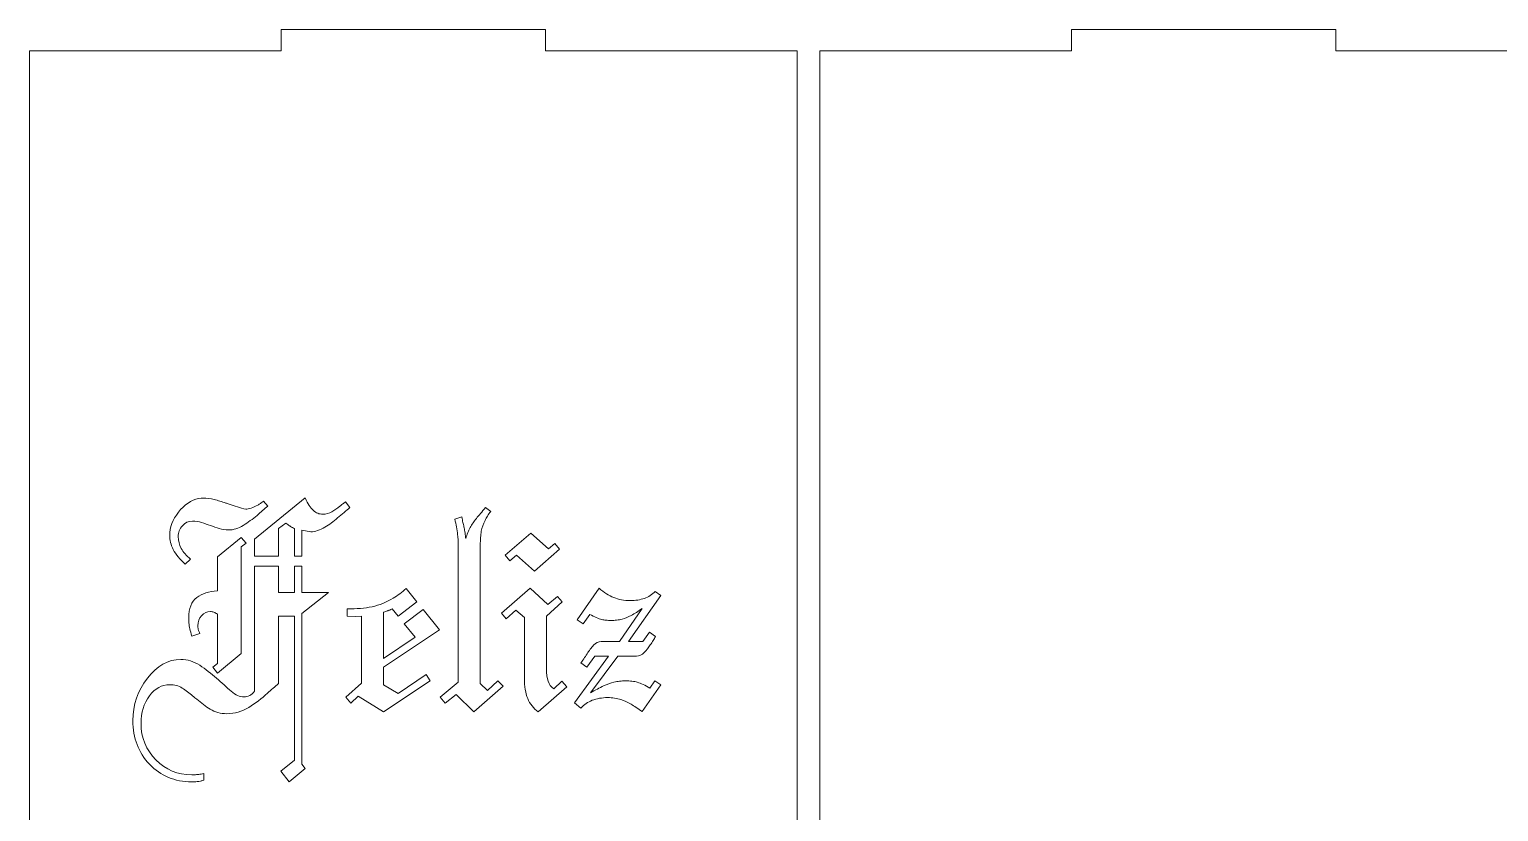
# Model space of a CAD drawing. Header units: centimetres. Extents: x -198 to 198, y -41 to 41.
# Drawn here: x 131.31 to 151.96, y 9.36 to 20.36 of the extents above; entities that cross this region are included whole.
import ezdxf

# ---------------------------------------------------------------- set-up
doc = ezdxf.new("R2010")
doc.units = ezdxf.units.CM
doc.header["$MEASUREMENT"] = 0
doc.layers.add('Camada 1', color=7, linetype='Continuous')

msp = doc.modelspace()

# ---------------------------------------------------------------- linework, layer by layer
at = {"layer": 'Camada 1', "color": 250, "lineweight": 9}
for points, knots in [([(131.30602, 20.0589), (131.30602, 20.0589), (131.30602, -1.34106), (131.30602, -1.34106), (131.30602, -1.34106), (131.30602, -1.34106), (134.8453, -1.34106), (134.8453, -1.34106), (134.8453, -1.34106), (134.8453, -1.34106), (134.8453, -1.64106), (134.8453, -1.64106), (134.8453, -1.64106), (134.8453, -1.64106), (138.55958, -1.64106), (138.55958, -1.64106), (138.55958, -1.64106), (138.55958, -1.64106), (138.55958, -1.34106), (138.55958, -1.34106), (138.55958, -1.34106), (138.55958, -1.34106), (142.09886, -1.34106), (142.09886, -1.34106), (142.09886, -1.34106), (142.09886, -1.34106), (142.09886, 20.0589), (142.09886, 20.0589), (142.09886, 20.0589), (142.09886, 20.0589), (138.55958, 20.0589), (138.55958, 20.0589), (138.55958, 20.0589), (138.55958, 20.0589), (138.55958, 20.3589), (138.55958, 20.3589), (138.55958, 20.3589), (138.55958, 20.3589), (134.8453, 20.3589), (134.8453, 20.3589), (134.8453, 20.3589), (134.8453, 20.3589), (134.8453, 20.0589), (134.8453, 20.0589), (134.8453, 20.0589), (134.8453, 20.0589), (131.30602, 20.0589), (131.30602, 20.0589)], [0, 0, 0, 0, 0.07692308, 0.07692308, 0.07692308, 0.07692308, 0.15384615, 0.15384615, 0.15384615, 0.15384615, 0.23076923, 0.23076923, 0.23076923, 0.23076923, 0.30769231, 0.30769231, 0.30769231, 0.30769231, 0.38461538, 0.38461538, 0.38461538, 0.38461538, 0.46153846, 0.46153846, 0.46153846, 0.46153846, 0.53846154, 0.53846154, 0.53846154, 0.53846154, 0.61538462, 0.61538462, 0.61538462, 0.61538462, 0.69230769, 0.69230769, 0.69230769, 0.69230769, 0.76923077, 0.76923077, 0.76923077, 0.76923077, 0.84615385, 0.84615385, 0.84615385, 0.84615385, 1, 1, 1, 1]), ([(142.41636, 20.0589), (142.41636, 20.0589), (142.41636, -1.34106), (142.41636, -1.34106), (142.41636, -1.34106), (142.41636, -1.34106), (145.95564, -1.34106), (145.95564, -1.34106), (145.95564, -1.34106), (145.95564, -1.34106), (145.95564, -1.64106), (145.95564, -1.64106), (145.95564, -1.64106), (145.95564, -1.64106), (149.66992, -1.64106), (149.66992, -1.64106), (149.66992, -1.64106), (149.66992, -1.64106), (149.66992, -1.34106), (149.66992, -1.34106), (149.66992, -1.34106), (149.66992, -1.34106), (153.2092, -1.34106), (153.2092, -1.34106), (153.2092, -1.34106), (153.2092, -1.34106), (153.2092, 20.0589), (153.2092, 20.0589), (153.2092, 20.0589), (153.2092, 20.0589), (149.66992, 20.0589), (149.66992, 20.0589), (149.66992, 20.0589), (149.66992, 20.0589), (149.66992, 20.3589), (149.66992, 20.3589), (149.66992, 20.3589), (149.66992, 20.3589), (145.95564, 20.3589), (145.95564, 20.3589), (145.95564, 20.3589), (145.95564, 20.3589), (145.95564, 20.0589), (145.95564, 20.0589), (145.95564, 20.0589), (145.95564, 20.0589), (142.41636, 20.0589), (142.41636, 20.0589)], [0, 0, 0, 0, 0.07692308, 0.07692308, 0.07692308, 0.07692308, 0.15384615, 0.15384615, 0.15384615, 0.15384615, 0.23076923, 0.23076923, 0.23076923, 0.23076923, 0.30769231, 0.30769231, 0.30769231, 0.30769231, 0.38461538, 0.38461538, 0.38461538, 0.38461538, 0.46153846, 0.46153846, 0.46153846, 0.46153846, 0.53846154, 0.53846154, 0.53846154, 0.53846154, 0.61538462, 0.61538462, 0.61538462, 0.61538462, 0.69230769, 0.69230769, 0.69230769, 0.69230769, 0.76923077, 0.76923077, 0.76923077, 0.76923077, 0.84615385, 0.84615385, 0.84615385, 0.84615385, 1, 1, 1, 1]), ([(133.4962, 12.841), (133.45779, 12.87349), (133.42456, 12.90674), (133.39648, 12.94072), (133.39648, 12.94072), (133.36842, 12.97467), (133.34552, 13.0094), (133.3278, 13.04485), (133.3278, 13.04485), (133.31007, 13.07736), (133.29752, 13.1106), (133.29014, 13.14458), (133.29014, 13.14458), (133.28275, 13.17853), (133.27905, 13.21324), (133.27905, 13.2487), (133.27905, 13.2487), (133.27905, 13.25462), (133.27905, 13.26052), (133.27905, 13.26642), (133.27905, 13.26642), (133.27905, 13.27234), (133.27905, 13.27824), (133.27905, 13.28415), (133.27905, 13.28415), (133.29088, 13.39938), (133.34183, 13.50647), (133.43195, 13.60544), (133.43195, 13.60544), (133.52206, 13.70441), (133.6188, 13.75833), (133.7222, 13.7672), (133.7222, 13.7672), (133.72812, 13.7672), (133.73328, 13.7672), (133.73772, 13.7672), (133.73772, 13.7672), (133.74214, 13.7672), (133.74584, 13.7672), (133.74879, 13.7672), (133.74879, 13.7672), (133.79902, 13.7672), (133.85072, 13.76055), (133.90389, 13.74726), (133.90389, 13.74726), (133.95708, 13.73397), (134.01173, 13.71696), (134.06787, 13.69629), (134.06787, 13.69629), (134.07377, 13.69629), (134.08043, 13.69481), (134.0878, 13.69187), (134.0878, 13.69187), (134.0952, 13.68891), (134.10332, 13.68594), (134.11217, 13.68301), (134.11217, 13.68301), (134.15059, 13.66822), (134.18974, 13.65493), (134.22962, 13.6431), (134.22962, 13.6431), (134.2695, 13.6313), (134.30865, 13.62095), (134.34707, 13.61209), (134.34707, 13.61209), (134.36773, 13.61209), (134.39284, 13.61726), (134.42239, 13.6276), (134.42239, 13.6276), (134.45194, 13.63795), (134.48295, 13.65196), (134.51546, 13.66969), (134.51546, 13.66969), (134.52727, 13.67561), (134.54056, 13.68373), (134.55535, 13.69409), (134.55535, 13.69409), (134.5701, 13.70441), (134.5834, 13.71402), (134.59522, 13.72288), (134.59522, 13.72288), (134.59522, 13.72288), (134.65726, 13.6564), (134.65726, 13.6564), (134.65726, 13.6564), (134.63363, 13.63573), (134.60927, 13.6143), (134.58415, 13.59215), (134.58415, 13.59215), (134.55903, 13.56999), (134.53319, 13.54709), (134.50661, 13.52347), (134.50661, 13.52347), (134.44455, 13.47323), (134.37956, 13.42671), (134.31159, 13.38386), (134.31159, 13.38386), (134.24366, 13.34103), (134.17423, 13.31962), (134.10332, 13.31962), (134.10332, 13.31962), (134.059, 13.31962), (134.01616, 13.32626), (133.97481, 13.33956), (133.97481, 13.33956), (133.93344, 13.35285), (133.89209, 13.36686), (133.85072, 13.38166), (133.85072, 13.38166), (133.80936, 13.39641), (133.768, 13.41046), (133.72664, 13.42375), (133.72664, 13.42375), (133.68528, 13.43704), (133.64245, 13.44369), (133.59814, 13.44369), (133.59814, 13.44369), (133.542, 13.44369), (133.49473, 13.42228), (133.45631, 13.37943), (133.45631, 13.37943), (133.41791, 13.3366), (133.39872, 13.28564), (133.39872, 13.22654), (133.39872, 13.22654), (133.39872, 13.16744), (133.41274, 13.11207), (133.44082, 13.06035), (133.44082, 13.06035), (133.46886, 13.00865), (133.51246, 12.9577), (133.57153, 12.90747), (133.57153, 12.90747), (133.57153, 12.90747), (133.4962, 12.841), (133.4962, 12.841)], [0, 0, 0, 0, 0.02857143, 0.02857143, 0.02857143, 0.02857143, 0.05714286, 0.05714286, 0.05714286, 0.05714286, 0.08571429, 0.08571429, 0.08571429, 0.08571429, 0.11428571, 0.11428571, 0.11428571, 0.11428571, 0.14285714, 0.14285714, 0.14285714, 0.14285714, 0.17142857, 0.17142857, 0.17142857, 0.17142857, 0.2, 0.2, 0.2, 0.2, 0.22857143, 0.22857143, 0.22857143, 0.22857143, 0.25714286, 0.25714286, 0.25714286, 0.25714286, 0.28571429, 0.28571429, 0.28571429, 0.28571429, 0.31428571, 0.31428571, 0.31428571, 0.31428571, 0.34285714, 0.34285714, 0.34285714, 0.34285714, 0.37142857, 0.37142857, 0.37142857, 0.37142857, 0.4, 0.4, 0.4, 0.4, 0.42857143, 0.42857143, 0.42857143, 0.42857143, 0.45714286, 0.45714286, 0.45714286, 0.45714286, 0.48571429, 0.48571429, 0.48571429, 0.48571429, 0.51428571, 0.51428571, 0.51428571, 0.51428571, 0.54285714, 0.54285714, 0.54285714, 0.54285714, 0.57142857, 0.57142857, 0.57142857, 0.57142857, 0.6, 0.6, 0.6, 0.6, 0.62857143, 0.62857143, 0.62857143, 0.62857143, 0.65714286, 0.65714286, 0.65714286, 0.65714286, 0.68571429, 0.68571429, 0.68571429, 0.68571429, 0.71428571, 0.71428571, 0.71428571, 0.71428571, 0.74285714, 0.74285714, 0.74285714, 0.74285714, 0.77142857, 0.77142857, 0.77142857, 0.77142857, 0.8, 0.8, 0.8, 0.8, 0.82857143, 0.82857143, 0.82857143, 0.82857143, 0.85714286, 0.85714286, 0.85714286, 0.85714286, 0.88571429, 0.88571429, 0.88571429, 0.88571429, 0.91428571, 0.91428571, 0.91428571, 0.91428571, 0.94285714, 0.94285714, 0.94285714, 0.94285714, 1, 1, 1, 1]), ([(134.47113, 12.95092), (134.47113, 12.95092), (134.47113, 13.1911), (134.47113, 13.1911), (134.47113, 13.1911), (134.47113, 13.1911), (135.18019, 13.77163), (135.18019, 13.77163), (135.18019, 13.77163), (135.20087, 13.72732), (135.22081, 13.69112), (135.24001, 13.66305), (135.24001, 13.66305), (135.25922, 13.63499), (135.27769, 13.61355), (135.29542, 13.59879), (135.29542, 13.59879), (135.3161, 13.5781), (135.33751, 13.56334), (135.35966, 13.55448), (135.35966, 13.55448), (135.38182, 13.54562), (135.40619, 13.5412), (135.4328, 13.5412), (135.4328, 13.5412), (135.47711, 13.5412), (135.51845, 13.55299), (135.55687, 13.57664), (135.55687, 13.57664), (135.59527, 13.60027), (135.63222, 13.62537), (135.66766, 13.65196), (135.66766, 13.65196), (135.68242, 13.66379), (135.69647, 13.67487), (135.70976, 13.68522), (135.70976, 13.68522), (135.72306, 13.69554), (135.73559, 13.70516), (135.74741, 13.71402), (135.74741, 13.71402), (135.74741, 13.71402), (135.80948, 13.63424), (135.80948, 13.63424), (135.80948, 13.63424), (135.78584, 13.61355), (135.75925, 13.59067), (135.72969, 13.56557), (135.72969, 13.56557), (135.70015, 13.54045), (135.66913, 13.51461), (135.63665, 13.488), (135.63665, 13.488), (135.61004, 13.46437), (135.58124, 13.44147), (135.55022, 13.41931), (135.55022, 13.41931), (135.5192, 13.39716), (135.48891, 13.37722), (135.45938, 13.35949), (135.45938, 13.35949), (135.42391, 13.33881), (135.38996, 13.32256), (135.35745, 13.31075), (135.35745, 13.31075), (135.32496, 13.29893), (135.29246, 13.29301), (135.25997, 13.29301), (135.25997, 13.29301), (135.25997, 13.29301), (135.13588, 13.31519), (135.13588, 13.31519), (135.13588, 13.31519), (135.13588, 13.31519), (135.13588, 12.95092), (135.13588, 12.95092), (135.13588, 12.95092), (135.13588, 12.95092), (135.03394, 12.95092), (135.03394, 12.95092), (135.03394, 12.95092), (135.03394, 12.95092), (135.03394, 13.34177), (135.03394, 13.34177), (135.03394, 13.34177), (135.02214, 13.34471), (135.01178, 13.34842), (135.00293, 13.35285), (135.00293, 13.35285), (134.99406, 13.35728), (134.9852, 13.36244), (134.97634, 13.36836), (134.97634, 13.36836), (134.97337, 13.37131), (134.97116, 13.37354), (134.96969, 13.37501), (134.96969, 13.37501), (134.96823, 13.37648), (134.966, 13.37722), (134.96305, 13.37722), (134.96305, 13.37722), (134.95418, 13.38313), (134.94606, 13.38904), (134.93867, 13.39494), (134.93867, 13.39494), (134.93128, 13.40085), (134.92167, 13.40824), (134.90987, 13.41711), (134.90987, 13.41711), (134.90987, 13.41711), (134.80793, 13.34177), (134.80793, 13.34177), (134.80793, 13.34177), (134.80793, 13.34177), (134.80793, 12.95092), (134.80793, 12.95092), (134.80793, 12.95092), (134.80793, 12.95092), (134.47113, 12.95092), (134.47113, 12.95092)], [0, 0, 0, 0, 0.03225806, 0.03225806, 0.03225806, 0.03225806, 0.06451613, 0.06451613, 0.06451613, 0.06451613, 0.09677419, 0.09677419, 0.09677419, 0.09677419, 0.12903226, 0.12903226, 0.12903226, 0.12903226, 0.16129032, 0.16129032, 0.16129032, 0.16129032, 0.19354839, 0.19354839, 0.19354839, 0.19354839, 0.22580645, 0.22580645, 0.22580645, 0.22580645, 0.25806452, 0.25806452, 0.25806452, 0.25806452, 0.29032258, 0.29032258, 0.29032258, 0.29032258, 0.32258065, 0.32258065, 0.32258065, 0.32258065, 0.35483871, 0.35483871, 0.35483871, 0.35483871, 0.38709677, 0.38709677, 0.38709677, 0.38709677, 0.41935484, 0.41935484, 0.41935484, 0.41935484, 0.4516129, 0.4516129, 0.4516129, 0.4516129, 0.48387097, 0.48387097, 0.48387097, 0.48387097, 0.51612903, 0.51612903, 0.51612903, 0.51612903, 0.5483871, 0.5483871, 0.5483871, 0.5483871, 0.58064516, 0.58064516, 0.58064516, 0.58064516, 0.61290323, 0.61290323, 0.61290323, 0.61290323, 0.64516129, 0.64516129, 0.64516129, 0.64516129, 0.67741935, 0.67741935, 0.67741935, 0.67741935, 0.70967742, 0.70967742, 0.70967742, 0.70967742, 0.74193548, 0.74193548, 0.74193548, 0.74193548, 0.77419355, 0.77419355, 0.77419355, 0.77419355, 0.80645161, 0.80645161, 0.80645161, 0.80645161, 0.83870968, 0.83870968, 0.83870968, 0.83870968, 0.87096774, 0.87096774, 0.87096774, 0.87096774, 0.90322581, 0.90322581, 0.90322581, 0.90322581, 0.93548387, 0.93548387, 0.93548387, 0.93548387, 1, 1, 1, 1]), ([(137.15223, 10.88225), (137.15223, 10.88225), (137.08131, 10.96647), (137.08131, 10.96647), (137.08131, 10.96647), (137.08131, 10.96647), (137.33393, 11.17918), (137.33393, 11.17918), (137.33393, 11.17918), (137.33393, 11.17918), (137.33393, 13.14235), (137.33393, 13.14235), (137.33393, 13.14235), (137.33393, 13.15712), (137.33318, 13.17409), (137.33171, 13.19331), (137.33171, 13.19331), (137.33023, 13.2125), (137.328, 13.23097), (137.32506, 13.2487), (137.32506, 13.2487), (137.32211, 13.28711), (137.31692, 13.32477), (137.30955, 13.36171), (137.30955, 13.36171), (137.30216, 13.39863), (137.29402, 13.43483), (137.28516, 13.47028), (137.28516, 13.47028), (137.28516, 13.47028), (137.38267, 13.50575), (137.38267, 13.50575), (137.38267, 13.50575), (137.38857, 13.47323), (137.3945, 13.44665), (137.4004, 13.42596), (137.4004, 13.42596), (137.40629, 13.40527), (137.41072, 13.38461), (137.41368, 13.36393), (137.41368, 13.36393), (137.41664, 13.35507), (137.41887, 13.34471), (137.42033, 13.33291), (137.42033, 13.33291), (137.4218, 13.32109), (137.42401, 13.30926), (137.42698, 13.29744), (137.42698, 13.29744), (137.42994, 13.28268), (137.43215, 13.26792), (137.43362, 13.25313), (137.43362, 13.25313), (137.43511, 13.23836), (137.43733, 13.22064), (137.44027, 13.19996), (137.44027, 13.19996), (137.44913, 13.22951), (137.45874, 13.25684), (137.46907, 13.28193), (137.46907, 13.28193), (137.47943, 13.30704), (137.4905, 13.33142), (137.50232, 13.35507), (137.50232, 13.35507), (137.52595, 13.39641), (137.55476, 13.43853), (137.58873, 13.48135), (137.58873, 13.48135), (137.62271, 13.52419), (137.66628, 13.57518), (137.71947, 13.63424), (137.71947, 13.63424), (137.71947, 13.63424), (137.79037, 13.58107), (137.79037, 13.58107), (137.79037, 13.58107), (137.77265, 13.55745), (137.75713, 13.53527), (137.74384, 13.51461), (137.74384, 13.51461), (137.73055, 13.49392), (137.71947, 13.47323), (137.71061, 13.45255), (137.71061, 13.45255), (137.68402, 13.40527), (137.66628, 13.35507), (137.65741, 13.30187), (137.65741, 13.30187), (137.64855, 13.2487), (137.64411, 13.18224), (137.64411, 13.10245), (137.64411, 13.10245), (137.64411, 13.10245), (137.64411, 11.16146), (137.64411, 11.16146), (137.64411, 11.16146), (137.64411, 11.16146), (137.74606, 11.06395), (137.74606, 11.06395), (137.74606, 11.06395), (137.74606, 11.06395), (137.8923, 11.1969), (137.8923, 11.1969), (137.8923, 11.1969), (137.8923, 11.1969), (137.9632, 11.12157), (137.9632, 11.12157), (137.9632, 11.12157), (137.9632, 11.12157), (137.55549, 10.76261), (137.55549, 10.76261), (137.55549, 10.76261), (137.55549, 10.76261), (137.30289, 11.00634), (137.30289, 11.00634), (137.30289, 11.00634), (137.30289, 11.00634), (137.15223, 10.88225), (137.15223, 10.88225)], [0, 0, 0, 0, 0.03225806, 0.03225806, 0.03225806, 0.03225806, 0.06451613, 0.06451613, 0.06451613, 0.06451613, 0.09677419, 0.09677419, 0.09677419, 0.09677419, 0.12903226, 0.12903226, 0.12903226, 0.12903226, 0.16129032, 0.16129032, 0.16129032, 0.16129032, 0.19354839, 0.19354839, 0.19354839, 0.19354839, 0.22580645, 0.22580645, 0.22580645, 0.22580645, 0.25806452, 0.25806452, 0.25806452, 0.25806452, 0.29032258, 0.29032258, 0.29032258, 0.29032258, 0.32258065, 0.32258065, 0.32258065, 0.32258065, 0.35483871, 0.35483871, 0.35483871, 0.35483871, 0.38709677, 0.38709677, 0.38709677, 0.38709677, 0.41935484, 0.41935484, 0.41935484, 0.41935484, 0.4516129, 0.4516129, 0.4516129, 0.4516129, 0.48387097, 0.48387097, 0.48387097, 0.48387097, 0.51612903, 0.51612903, 0.51612903, 0.51612903, 0.5483871, 0.5483871, 0.5483871, 0.5483871, 0.58064516, 0.58064516, 0.58064516, 0.58064516, 0.61290323, 0.61290323, 0.61290323, 0.61290323, 0.64516129, 0.64516129, 0.64516129, 0.64516129, 0.67741935, 0.67741935, 0.67741935, 0.67741935, 0.70967742, 0.70967742, 0.70967742, 0.70967742, 0.74193548, 0.74193548, 0.74193548, 0.74193548, 0.77419355, 0.77419355, 0.77419355, 0.77419355, 0.80645161, 0.80645161, 0.80645161, 0.80645161, 0.83870968, 0.83870968, 0.83870968, 0.83870968, 0.87096774, 0.87096774, 0.87096774, 0.87096774, 0.90322581, 0.90322581, 0.90322581, 0.90322581, 0.93548387, 0.93548387, 0.93548387, 0.93548387, 1, 1, 1, 1]), ([(138.40634, 12.73907), (138.40634, 12.73907), (138.15375, 12.96509), (138.15375, 12.96509), (138.15375, 12.96509), (138.15375, 12.96509), (138.06071, 12.88531), (138.06071, 12.88531), (138.06071, 12.88531), (138.06071, 12.88531), (137.99421, 12.96509), (137.99421, 12.96509), (137.99421, 12.96509), (137.99421, 12.96509), (138.35317, 13.27529), (138.35317, 13.27529), (138.35317, 13.27529), (138.35317, 13.27529), (138.60133, 13.0537), (138.60133, 13.0537), (138.60133, 13.0537), (138.60133, 13.0537), (138.68997, 13.12907), (138.68997, 13.12907), (138.68997, 13.12907), (138.68997, 13.12907), (138.75644, 13.04928), (138.75644, 13.04928), (138.75644, 13.04928), (138.75644, 13.04928), (138.40634, 12.73907), (138.40634, 12.73907)], [0, 0, 0, 0, 0.11111111, 0.11111111, 0.11111111, 0.11111111, 0.22222222, 0.22222222, 0.22222222, 0.22222222, 0.33333333, 0.33333333, 0.33333333, 0.33333333, 0.44444444, 0.44444444, 0.44444444, 0.44444444, 0.55555556, 0.55555556, 0.55555556, 0.55555556, 0.66666667, 0.66666667, 0.66666667, 0.66666667, 0.77777778, 0.77777778, 0.77777778, 0.77777778, 1, 1, 1, 1]), ([(133.88616, 11.39189), (133.88616, 11.39189), (133.94821, 11.44063), (133.94821, 11.44063), (133.94821, 11.44063), (133.94821, 11.44063), (133.94821, 12.13639), (133.94821, 12.13639), (133.94821, 12.13639), (133.93934, 12.1423), (133.93123, 12.14746), (133.92384, 12.1519), (133.92384, 12.1519), (133.91647, 12.15633), (133.90833, 12.16003), (133.89946, 12.16298), (133.89946, 12.16298), (133.89061, 12.16593), (133.88249, 12.16815), (133.87509, 12.16963), (133.87509, 12.16963), (133.8677, 12.17111), (133.85958, 12.17183), (133.85072, 12.17183), (133.85072, 12.17183), (133.80345, 12.17183), (133.76208, 12.15264), (133.72664, 12.11423), (133.72664, 12.11423), (133.69119, 12.07582), (133.67346, 12.02855), (133.67346, 11.97241), (133.67346, 11.97241), (133.67346, 11.96651), (133.67346, 11.96062), (133.67346, 11.95469), (133.67346, 11.95469), (133.67346, 11.94879), (133.67492, 11.94287), (133.6779, 11.93697), (133.6779, 11.93697), (133.6779, 11.92811), (133.6801, 11.91777), (133.68454, 11.90595), (133.68454, 11.90595), (133.68897, 11.89412), (133.69415, 11.88084), (133.70004, 11.86607), (133.70004, 11.86607), (133.70004, 11.86607), (133.58928, 11.82618), (133.58928, 11.82618), (133.58928, 11.82618), (133.57745, 11.86458), (133.56783, 11.89857), (133.56045, 11.92811), (133.56045, 11.92811), (133.55308, 11.95764), (133.54937, 11.98571), (133.54937, 12.01229), (133.54937, 12.01229), (133.54644, 12.02412), (133.54494, 12.03594), (133.54494, 12.04777), (133.54494, 12.04777), (133.54494, 12.05956), (133.54494, 12.07138), (133.54494, 12.08322), (133.54494, 12.08322), (133.54494, 12.21617), (133.58263, 12.31143), (133.65795, 12.36904), (133.65795, 12.36904), (133.73328, 12.42667), (133.83004, 12.45842), (133.94821, 12.46432), (133.94821, 12.46432), (133.94821, 12.46432), (133.94821, 12.94294), (133.94821, 12.94294), (133.94821, 12.94294), (133.94821, 12.94294), (134.28501, 13.21324), (134.28501, 13.21324), (134.28501, 13.21324), (134.28501, 13.21324), (134.35149, 13.13349), (134.35149, 13.13349), (134.35149, 13.13349), (134.35149, 13.13349), (134.28501, 13.08029), (134.28501, 13.08029), (134.28501, 13.08029), (134.28501, 13.08029), (134.28501, 11.58244), (134.28501, 11.58244), (134.28501, 11.58244), (134.28501, 11.58244), (133.94821, 11.3077), (133.94821, 11.3077), (133.94821, 11.3077), (133.94821, 11.3077), (133.88616, 11.39189), (133.88616, 11.39189)], [0, 0, 0, 0, 0.03703704, 0.03703704, 0.03703704, 0.03703704, 0.07407407, 0.07407407, 0.07407407, 0.07407407, 0.11111111, 0.11111111, 0.11111111, 0.11111111, 0.14814815, 0.14814815, 0.14814815, 0.14814815, 0.18518519, 0.18518519, 0.18518519, 0.18518519, 0.22222222, 0.22222222, 0.22222222, 0.22222222, 0.25925926, 0.25925926, 0.25925926, 0.25925926, 0.2962963, 0.2962963, 0.2962963, 0.2962963, 0.33333333, 0.33333333, 0.33333333, 0.33333333, 0.37037037, 0.37037037, 0.37037037, 0.37037037, 0.40740741, 0.40740741, 0.40740741, 0.40740741, 0.44444444, 0.44444444, 0.44444444, 0.44444444, 0.48148148, 0.48148148, 0.48148148, 0.48148148, 0.51851852, 0.51851852, 0.51851852, 0.51851852, 0.55555556, 0.55555556, 0.55555556, 0.55555556, 0.59259259, 0.59259259, 0.59259259, 0.59259259, 0.62962963, 0.62962963, 0.62962963, 0.62962963, 0.66666667, 0.66666667, 0.66666667, 0.66666667, 0.7037037, 0.7037037, 0.7037037, 0.7037037, 0.74074074, 0.74074074, 0.74074074, 0.74074074, 0.77777778, 0.77777778, 0.77777778, 0.77777778, 0.81481481, 0.81481481, 0.81481481, 0.81481481, 0.85185185, 0.85185185, 0.85185185, 0.85185185, 0.88888889, 0.88888889, 0.88888889, 0.88888889, 0.92592593, 0.92592593, 0.92592593, 0.92592593, 1, 1, 1, 1]), ([(133.75765, 9.80098), (133.73993, 9.79505), (133.7237, 9.79062), (133.70891, 9.78765), (133.70891, 9.78765), (133.69415, 9.78472), (133.67937, 9.78323), (133.6646, 9.78323), (133.6646, 9.78323), (133.65278, 9.78029), (133.64022, 9.77879), (133.62693, 9.77879), (133.62693, 9.77879), (133.61364, 9.77879), (133.59961, 9.77879), (133.58484, 9.77879), (133.58484, 9.77879), (133.34848, 9.77879), (133.15203, 9.86079), (132.99543, 10.02476), (132.99543, 10.02476), (132.83885, 10.18873), (132.76056, 10.3933), (132.76056, 10.63852), (132.76056, 10.63852), (132.76056, 10.8601), (132.82852, 11.05879), (132.96441, 11.23456), (132.96441, 11.23456), (133.10033, 11.41035), (133.2569, 11.49825), (133.43416, 11.49825), (133.43416, 11.49825), (133.52871, 11.49825), (133.61733, 11.47092), (133.70004, 11.41625), (133.70004, 11.41625), (133.78277, 11.36162), (133.86106, 11.30178), (133.93491, 11.23677), (133.93491, 11.23677), (134.00877, 11.16884), (134.07747, 11.10754), (134.141, 11.05287), (134.141, 11.05287), (134.2045, 10.99822), (134.26434, 10.97089), (134.32049, 10.97089), (134.32049, 10.97089), (134.35, 10.97089), (134.37733, 10.97754), (134.40245, 10.99083), (134.40245, 10.99083), (134.42757, 11.00413), (134.45047, 11.02407), (134.47113, 11.05066), (134.47113, 11.05066), (134.47113, 11.05066), (134.47113, 12.81098), (134.47113, 12.81098), (134.47113, 12.81098), (134.47113, 12.81098), (134.80793, 12.81098), (134.80793, 12.81098), (134.80793, 12.81098), (134.80793, 12.81098), (134.80793, 12.44217), (134.80793, 12.44217), (134.80793, 12.44217), (134.80793, 12.44217), (135.03394, 12.44217), (135.03394, 12.44217), (135.03394, 12.44217), (135.03394, 12.44217), (135.03394, 12.81098), (135.03394, 12.81098), (135.03394, 12.81098), (135.03394, 12.81098), (135.13588, 12.81098), (135.13588, 12.81098), (135.13588, 12.81098), (135.13588, 12.81098), (135.13588, 12.44217), (135.13588, 12.44217), (135.13588, 12.44217), (135.13588, 12.44217), (135.50812, 12.44217), (135.50812, 12.44217), (135.50812, 12.44217), (135.50812, 12.44217), (135.13588, 12.14525), (135.13588, 12.14525), (135.13588, 12.14525), (135.13588, 12.14525), (135.13588, 10.02698), (135.13588, 10.02698), (135.13588, 10.02698), (135.13588, 10.02698), (135.18019, 9.96493), (135.18019, 9.96493), (135.18019, 9.96493), (135.18019, 9.96493), (134.95861, 9.77879), (134.95861, 9.77879), (134.95861, 9.77879), (134.95861, 9.77879), (134.83896, 9.92948), (134.83896, 9.92948), (134.83896, 9.92948), (134.83896, 9.92948), (135.03394, 10.08458), (135.03394, 10.08458), (135.03394, 10.08458), (135.03394, 10.08458), (135.03394, 12.10981), (135.03394, 12.10981), (135.03394, 12.10981), (135.03394, 12.10981), (134.80793, 12.10981), (134.80793, 12.10981), (134.80793, 12.10981), (134.80793, 12.10981), (134.80793, 11.16146), (134.80793, 11.16146), (134.80793, 11.16146), (134.78134, 11.1378), (134.75551, 11.11492), (134.73039, 11.09274), (134.73039, 11.09274), (134.70528, 11.0706), (134.67942, 11.04772), (134.65283, 11.02407), (134.65283, 11.02407), (134.5701, 10.95022), (134.4822, 10.88375), (134.38916, 10.82465), (134.38916, 10.82465), (134.29609, 10.76556), (134.19342, 10.73603), (134.08116, 10.73603), (134.08116, 10.73603), (133.99253, 10.73603), (133.91498, 10.75669), (133.84851, 10.79806), (133.84851, 10.79806), (133.78204, 10.83941), (133.71926, 10.88668), (133.66017, 10.93988), (133.66017, 10.93988), (133.65131, 10.94577), (133.64245, 10.95242), (133.63358, 10.95982), (133.63358, 10.95982), (133.62473, 10.96719), (133.61437, 10.97533), (133.60256, 10.98419), (133.60256, 10.98419), (133.5553, 11.0285), (133.50581, 11.06616), (133.45411, 11.0972), (133.45411, 11.0972), (133.4024, 11.12822), (133.34405, 11.14373), (133.27905, 11.14373), (133.27905, 11.14373), (133.16679, 11.14373), (133.0715, 11.09128), (132.99321, 10.9864), (132.99321, 10.9864), (132.91492, 10.88153), (132.87579, 10.75226), (132.87579, 10.59865), (132.87579, 10.59865), (132.87579, 10.39773), (132.94521, 10.22712), (133.08407, 10.08679), (133.08407, 10.08679), (133.22292, 9.94647), (133.39132, 9.8763), (133.58928, 9.8763), (133.58928, 9.8763), (133.59517, 9.8763), (133.60182, 9.8763), (133.60921, 9.8763), (133.60921, 9.8763), (133.61658, 9.8763), (133.62323, 9.8763), (133.62915, 9.8763), (133.62915, 9.8763), (133.64687, 9.87926), (133.66607, 9.88148), (133.68675, 9.88295), (133.68675, 9.88295), (133.70744, 9.88442), (133.73107, 9.88813), (133.75765, 9.89403), (133.75765, 9.89403), (133.75765, 9.89403), (133.75765, 9.80098), (133.75765, 9.80098)], [0, 0, 0, 0, 0.01960784, 0.01960784, 0.01960784, 0.01960784, 0.03921569, 0.03921569, 0.03921569, 0.03921569, 0.05882353, 0.05882353, 0.05882353, 0.05882353, 0.07843137, 0.07843137, 0.07843137, 0.07843137, 0.09803922, 0.09803922, 0.09803922, 0.09803922, 0.11764706, 0.11764706, 0.11764706, 0.11764706, 0.1372549, 0.1372549, 0.1372549, 0.1372549, 0.15686275, 0.15686275, 0.15686275, 0.15686275, 0.17647059, 0.17647059, 0.17647059, 0.17647059, 0.19607843, 0.19607843, 0.19607843, 0.19607843, 0.21568627, 0.21568627, 0.21568627, 0.21568627, 0.23529412, 0.23529412, 0.23529412, 0.23529412, 0.25490196, 0.25490196, 0.25490196, 0.25490196, 0.2745098, 0.2745098, 0.2745098, 0.2745098, 0.29411765, 0.29411765, 0.29411765, 0.29411765, 0.31372549, 0.31372549, 0.31372549, 0.31372549, 0.33333333, 0.33333333, 0.33333333, 0.33333333, 0.35294118, 0.35294118, 0.35294118, 0.35294118, 0.37254902, 0.37254902, 0.37254902, 0.37254902, 0.39215686, 0.39215686, 0.39215686, 0.39215686, 0.41176471, 0.41176471, 0.41176471, 0.41176471, 0.43137255, 0.43137255, 0.43137255, 0.43137255, 0.45098039, 0.45098039, 0.45098039, 0.45098039, 0.47058824, 0.47058824, 0.47058824, 0.47058824, 0.49019608, 0.49019608, 0.49019608, 0.49019608, 0.50980392, 0.50980392, 0.50980392, 0.50980392, 0.52941176, 0.52941176, 0.52941176, 0.52941176, 0.54901961, 0.54901961, 0.54901961, 0.54901961, 0.56862745, 0.56862745, 0.56862745, 0.56862745, 0.58823529, 0.58823529, 0.58823529, 0.58823529, 0.60784314, 0.60784314, 0.60784314, 0.60784314, 0.62745098, 0.62745098, 0.62745098, 0.62745098, 0.64705882, 0.64705882, 0.64705882, 0.64705882, 0.66666667, 0.66666667, 0.66666667, 0.66666667, 0.68627451, 0.68627451, 0.68627451, 0.68627451, 0.70588235, 0.70588235, 0.70588235, 0.70588235, 0.7254902, 0.7254902, 0.7254902, 0.7254902, 0.74509804, 0.74509804, 0.74509804, 0.74509804, 0.76470588, 0.76470588, 0.76470588, 0.76470588, 0.78431373, 0.78431373, 0.78431373, 0.78431373, 0.80392157, 0.80392157, 0.80392157, 0.80392157, 0.82352941, 0.82352941, 0.82352941, 0.82352941, 0.84313725, 0.84313725, 0.84313725, 0.84313725, 0.8627451, 0.8627451, 0.8627451, 0.8627451, 0.88235294, 0.88235294, 0.88235294, 0.88235294, 0.90196078, 0.90196078, 0.90196078, 0.90196078, 0.92156863, 0.92156863, 0.92156863, 0.92156863, 0.94117647, 0.94117647, 0.94117647, 0.94117647, 0.96078431, 0.96078431, 0.96078431, 0.96078431, 1, 1, 1, 1]), ([(135.82277, 10.88225), (135.82277, 10.88225), (135.75631, 10.96647), (135.75631, 10.96647), (135.75631, 10.96647), (135.75631, 10.96647), (135.97345, 11.16588), (135.97345, 11.16588), (135.97345, 11.16588), (135.97345, 11.16588), (135.97345, 12.10536), (135.97345, 12.10536), (135.97345, 12.10536), (135.97345, 12.10536), (135.88481, 12.10094), (135.88481, 12.10094), (135.88481, 12.10094), (135.88481, 12.10094), (135.77403, 12.10981), (135.77403, 12.10981), (135.77403, 12.10981), (135.77403, 12.10981), (135.77403, 12.21173), (135.77403, 12.21173), (135.77403, 12.21173), (135.90403, 12.20878), (136.01997, 12.21838), (136.12192, 12.24054), (136.12192, 12.24054), (136.22382, 12.26269), (136.32354, 12.30332), (136.42103, 12.3624), (136.42103, 12.3624), (136.45057, 12.38012), (136.48085, 12.40008), (136.51188, 12.42223), (136.51188, 12.42223), (136.5429, 12.44439), (136.57317, 12.46876), (136.60272, 12.49534), (136.60272, 12.49534), (136.60272, 12.49534), (136.75288, 12.30978), (136.75288, 12.30978), (136.75288, 12.30978), (136.75288, 12.30978), (136.48733, 12.10814), (136.48733, 12.10814), (136.48733, 12.10814), (136.48733, 12.10814), (136.4033, 12.21173), (136.4033, 12.21173), (136.4033, 12.21173), (136.39148, 12.20287), (136.38115, 12.19695), (136.37228, 12.19398), (136.37228, 12.19398), (136.36342, 12.19105), (136.35603, 12.18809), (136.35013, 12.18512), (136.35013, 12.18512), (136.34717, 12.18512), (136.34495, 12.1844), (136.34348, 12.18291), (136.34348, 12.18291), (136.34199, 12.18144), (136.33978, 12.1807), (136.33683, 12.1807), (136.33683, 12.1807), (136.33091, 12.17775), (136.32354, 12.1748), (136.31468, 12.17183), (136.31468, 12.17183), (136.30582, 12.1689), (136.29547, 12.16593), (136.28363, 12.16298), (136.28363, 12.16298), (136.28363, 12.16298), (136.28363, 11.51155), (136.28363, 11.51155), (136.28363, 11.51155), (136.28363, 11.51155), (136.72681, 11.81288), (136.72681, 11.81288), (136.72681, 11.81288), (136.72681, 11.81288), (136.57551, 11.99944), (136.57551, 11.99944), (136.57551, 11.99944), (136.57551, 11.99944), (136.84092, 12.20097), (136.84092, 12.20097), (136.84092, 12.20097), (136.84092, 12.20097), (137.07247, 11.91482), (137.07247, 11.91482), (137.07247, 11.91482), (137.07247, 11.91482), (136.28363, 11.39189), (136.28363, 11.39189), (136.28363, 11.39189), (136.28363, 11.39189), (136.28363, 11.14373), (136.28363, 11.14373), (136.28363, 11.14373), (136.28363, 11.14373), (136.48751, 11.01964), (136.48751, 11.01964), (136.48751, 11.01964), (136.48751, 11.01964), (136.88192, 11.28555), (136.88192, 11.28555), (136.88192, 11.28555), (136.88192, 11.28555), (136.93952, 11.1969), (136.93952, 11.1969), (136.93952, 11.1969), (136.93952, 11.1969), (136.28363, 10.76261), (136.28363, 10.76261), (136.28363, 10.76261), (136.28363, 10.76261), (135.92912, 10.98419), (135.92912, 10.98419), (135.92912, 10.98419), (135.92912, 10.98419), (135.82277, 10.88225), (135.82277, 10.88225)], [0, 0, 0, 0, 0.03030303, 0.03030303, 0.03030303, 0.03030303, 0.06060606, 0.06060606, 0.06060606, 0.06060606, 0.09090909, 0.09090909, 0.09090909, 0.09090909, 0.12121212, 0.12121212, 0.12121212, 0.12121212, 0.15151515, 0.15151515, 0.15151515, 0.15151515, 0.18181818, 0.18181818, 0.18181818, 0.18181818, 0.21212121, 0.21212121, 0.21212121, 0.21212121, 0.24242424, 0.24242424, 0.24242424, 0.24242424, 0.27272727, 0.27272727, 0.27272727, 0.27272727, 0.3030303, 0.3030303, 0.3030303, 0.3030303, 0.33333333, 0.33333333, 0.33333333, 0.33333333, 0.36363636, 0.36363636, 0.36363636, 0.36363636, 0.39393939, 0.39393939, 0.39393939, 0.39393939, 0.42424242, 0.42424242, 0.42424242, 0.42424242, 0.45454545, 0.45454545, 0.45454545, 0.45454545, 0.48484848, 0.48484848, 0.48484848, 0.48484848, 0.51515152, 0.51515152, 0.51515152, 0.51515152, 0.54545455, 0.54545455, 0.54545455, 0.54545455, 0.57575758, 0.57575758, 0.57575758, 0.57575758, 0.60606061, 0.60606061, 0.60606061, 0.60606061, 0.63636364, 0.63636364, 0.63636364, 0.63636364, 0.66666667, 0.66666667, 0.66666667, 0.66666667, 0.6969697, 0.6969697, 0.6969697, 0.6969697, 0.72727273, 0.72727273, 0.72727273, 0.72727273, 0.75757576, 0.75757576, 0.75757576, 0.75757576, 0.78787879, 0.78787879, 0.78787879, 0.78787879, 0.81818182, 0.81818182, 0.81818182, 0.81818182, 0.84848485, 0.84848485, 0.84848485, 0.84848485, 0.87878788, 0.87878788, 0.87878788, 0.87878788, 0.90909091, 0.90909091, 0.90909091, 0.90909091, 0.93939394, 0.93939394, 0.93939394, 0.93939394, 1, 1, 1, 1]), ([(138.45954, 10.76261), (138.39157, 10.80989), (138.3421, 10.87192), (138.31107, 10.94875), (138.31107, 10.94875), (138.28006, 11.02553), (138.26455, 11.12008), (138.26455, 11.23235), (138.26455, 11.23235), (138.26455, 11.23235), (138.26455, 12.08764), (138.26455, 12.08764), (138.26455, 12.08764), (138.26455, 12.08764), (138.14488, 12.18956), (138.14488, 12.18956), (138.14488, 12.18956), (138.14488, 12.18956), (138.00751, 12.06992), (138.00751, 12.06992), (138.00751, 12.06992), (138.00751, 12.06992), (137.94104, 12.14968), (137.94104, 12.14968), (137.94104, 12.14968), (137.94104, 12.14968), (138.34431, 12.49977), (138.34431, 12.49977), (138.34431, 12.49977), (138.34431, 12.49977), (138.59246, 12.27377), (138.59246, 12.27377), (138.59246, 12.27377), (138.59246, 12.27377), (138.72985, 12.38454), (138.72985, 12.38454), (138.72985, 12.38454), (138.72985, 12.38454), (138.79634, 12.30922), (138.79634, 12.30922), (138.79634, 12.30922), (138.79634, 12.30922), (138.57474, 12.10981), (138.57474, 12.10981), (138.57474, 12.10981), (138.57474, 12.10981), (138.57474, 11.37417), (138.57474, 11.37417), (138.57474, 11.37417), (138.57474, 11.29441), (138.58213, 11.23384), (138.5969, 11.19246), (138.5969, 11.19246), (138.61168, 11.1511), (138.63827, 11.11565), (138.67668, 11.0861), (138.67668, 11.0861), (138.67668, 11.0861), (138.79189, 11.19246), (138.79189, 11.19246), (138.79189, 11.19246), (138.79189, 11.19246), (138.85838, 11.11271), (138.85838, 11.11271), (138.85838, 11.11271), (138.85838, 11.11271), (138.45954, 10.76261), (138.45954, 10.76261)], [0, 0, 0, 0, 0.05555556, 0.05555556, 0.05555556, 0.05555556, 0.11111111, 0.11111111, 0.11111111, 0.11111111, 0.16666667, 0.16666667, 0.16666667, 0.16666667, 0.22222222, 0.22222222, 0.22222222, 0.22222222, 0.27777778, 0.27777778, 0.27777778, 0.27777778, 0.33333333, 0.33333333, 0.33333333, 0.33333333, 0.38888889, 0.38888889, 0.38888889, 0.38888889, 0.44444444, 0.44444444, 0.44444444, 0.44444444, 0.5, 0.5, 0.5, 0.5, 0.55555556, 0.55555556, 0.55555556, 0.55555556, 0.61111111, 0.61111111, 0.61111111, 0.61111111, 0.66666667, 0.66666667, 0.66666667, 0.66666667, 0.72222222, 0.72222222, 0.72222222, 0.72222222, 0.77777778, 0.77777778, 0.77777778, 0.77777778, 0.83333333, 0.83333333, 0.83333333, 0.83333333, 0.88888889, 0.88888889, 0.88888889, 0.88888889, 1, 1, 1, 1]), ([(139.05779, 10.81578), (139.05779, 10.81578), (138.96914, 10.88668), (138.96914, 10.88668), (138.96914, 10.88668), (138.96914, 10.88668), (139.44777, 11.547), (139.44777, 11.547), (139.44777, 11.547), (139.44777, 11.547), (139.25277, 11.547), (139.25277, 11.547), (139.25277, 11.547), (139.25277, 11.547), (139.14198, 11.39189), (139.14198, 11.39189), (139.14198, 11.39189), (139.14198, 11.39189), (139.05779, 11.44949), (139.05779, 11.44949), (139.05779, 11.44949), (139.06959, 11.46427), (139.08291, 11.48347), (139.09768, 11.50711), (139.09768, 11.50711), (139.11244, 11.53074), (139.12868, 11.55439), (139.1464, 11.57801), (139.1464, 11.57801), (139.17299, 11.62232), (139.2033, 11.66223), (139.23727, 11.69768), (139.23727, 11.69768), (139.27125, 11.73312), (139.30595, 11.75085), (139.3414, 11.75085), (139.3414, 11.75085), (139.3414, 11.75085), (139.59845, 11.75085), (139.59845, 11.75085), (139.59845, 11.75085), (139.59845, 11.75085), (139.91749, 12.21617), (139.91749, 12.21617), (139.91749, 12.21617), (139.86136, 12.1748), (139.81115, 12.1423), (139.76684, 12.11866), (139.76684, 12.11866), (139.72251, 12.09504), (139.67967, 12.07729), (139.63832, 12.06549), (139.63832, 12.06549), (139.61173, 12.05956), (139.58587, 12.05514), (139.56076, 12.05219), (139.56076, 12.05219), (139.53566, 12.04924), (139.50834, 12.04777), (139.47878, 12.04777), (139.47878, 12.04777), (139.45516, 12.04777), (139.43298, 12.04849), (139.41232, 12.04998), (139.41232, 12.04998), (139.39163, 12.05145), (139.37094, 12.05514), (139.35027, 12.06106), (139.35027, 12.06106), (139.32664, 12.06696), (139.30152, 12.07582), (139.27493, 12.08764), (139.27493, 12.08764), (139.24835, 12.09947), (139.21732, 12.11423), (139.18186, 12.13195), (139.18186, 12.13195), (139.18186, 12.13195), (139.08881, 11.999), (139.08881, 11.999), (139.08881, 11.999), (139.08881, 11.999), (139.00459, 12.05663), (139.00459, 12.05663), (139.00459, 12.05663), (139.00459, 12.05663), (139.31482, 12.49977), (139.31482, 12.49977), (139.31482, 12.49977), (139.38277, 12.44068), (139.45145, 12.39711), (139.52088, 12.36904), (139.52088, 12.36904), (139.5903, 12.34098), (139.66638, 12.32695), (139.74912, 12.32695), (139.74912, 12.32695), (139.82592, 12.32695), (139.89313, 12.3373), (139.95076, 12.35796), (139.95076, 12.35796), (140.00836, 12.37864), (140.05931, 12.41115), (140.10362, 12.45546), (140.10362, 12.45546), (140.10362, 12.45546), (140.1834, 12.39786), (140.1834, 12.39786), (140.1834, 12.39786), (140.1834, 12.39786), (139.72695, 11.75085), (139.72695, 11.75085), (139.72695, 11.75085), (139.72695, 11.75085), (139.93079, 11.75085), (139.93079, 11.75085), (139.93079, 11.75085), (139.93079, 11.75085), (140.02386, 11.8838), (140.02386, 11.8838), (140.02386, 11.8838), (140.02386, 11.8838), (140.10805, 11.82174), (140.10805, 11.82174), (140.10805, 11.82174), (140.09625, 11.80402), (140.08443, 11.78483), (140.07261, 11.76488), (140.07261, 11.76488), (140.0608, 11.7442), (140.04748, 11.72426), (140.03272, 11.70432), (140.03272, 11.70432), (140.00911, 11.66444), (139.98102, 11.62824), (139.94854, 11.59573), (139.94854, 11.59573), (139.91603, 11.56325), (139.87912, 11.547), (139.83774, 11.547), (139.83774, 11.547), (139.83774, 11.547), (139.57628, 11.547), (139.57628, 11.547), (139.57628, 11.547), (139.57628, 11.547), (139.19072, 11.0285), (139.19072, 11.0285), (139.19072, 11.0285), (139.26164, 11.06912), (139.32294, 11.10089), (139.37463, 11.12601), (139.37463, 11.12601), (139.42633, 11.15038), (139.47582, 11.16811), (139.52308, 11.17992), (139.52308, 11.17992), (139.54968, 11.18508), (139.57628, 11.18951), (139.60287, 11.19246), (139.60287, 11.19246), (139.62945, 11.19544), (139.65752, 11.1969), (139.68707, 11.1969), (139.68707, 11.1969), (139.71958, 11.1969), (139.74912, 11.19544), (139.7757, 11.19246), (139.7757, 11.19246), (139.80229, 11.18951), (139.82741, 11.18508), (139.85104, 11.17918), (139.85104, 11.17918), (139.87762, 11.17031), (139.90496, 11.15924), (139.93303, 11.14594), (139.93303, 11.14594), (139.96108, 11.13265), (139.99285, 11.11565), (140.0283, 11.09499), (140.0283, 11.09499), (140.0283, 11.09499), (140.0992, 11.1969), (140.0992, 11.1969), (140.0992, 11.1969), (140.0992, 11.1969), (140.1834, 11.14076), (140.1834, 11.14076), (140.1834, 11.14076), (140.1834, 11.14076), (139.91749, 10.76705), (139.91749, 10.76705), (139.91749, 10.76705), (139.86136, 10.8084), (139.80969, 10.84312), (139.76241, 10.87118), (139.76241, 10.87118), (139.71514, 10.89925), (139.66787, 10.92066), (139.6206, 10.93545), (139.6206, 10.93545), (139.59105, 10.94431), (139.56076, 10.95095), (139.52974, 10.95539), (139.52974, 10.95539), (139.49872, 10.95982), (139.46696, 10.96203), (139.43447, 10.96203), (139.43447, 10.96203), (139.35175, 10.96203), (139.27937, 10.94947), (139.21732, 10.92437), (139.21732, 10.92437), (139.15527, 10.89925), (139.1021, 10.86306), (139.05779, 10.81578)], [0, 0, 0, 0, 0.01818182, 0.01818182, 0.01818182, 0.01818182, 0.03636364, 0.03636364, 0.03636364, 0.03636364, 0.05454545, 0.05454545, 0.05454545, 0.05454545, 0.07272727, 0.07272727, 0.07272727, 0.07272727, 0.09090909, 0.09090909, 0.09090909, 0.09090909, 0.10909091, 0.10909091, 0.10909091, 0.10909091, 0.12727273, 0.12727273, 0.12727273, 0.12727273, 0.14545455, 0.14545455, 0.14545455, 0.14545455, 0.16363636, 0.16363636, 0.16363636, 0.16363636, 0.18181818, 0.18181818, 0.18181818, 0.18181818, 0.2, 0.2, 0.2, 0.2, 0.21818182, 0.21818182, 0.21818182, 0.21818182, 0.23636364, 0.23636364, 0.23636364, 0.23636364, 0.25454545, 0.25454545, 0.25454545, 0.25454545, 0.27272727, 0.27272727, 0.27272727, 0.27272727, 0.29090909, 0.29090909, 0.29090909, 0.29090909, 0.30909091, 0.30909091, 0.30909091, 0.30909091, 0.32727273, 0.32727273, 0.32727273, 0.32727273, 0.34545455, 0.34545455, 0.34545455, 0.34545455, 0.36363636, 0.36363636, 0.36363636, 0.36363636, 0.38181818, 0.38181818, 0.38181818, 0.38181818, 0.4, 0.4, 0.4, 0.4, 0.41818182, 0.41818182, 0.41818182, 0.41818182, 0.43636364, 0.43636364, 0.43636364, 0.43636364, 0.45454545, 0.45454545, 0.45454545, 0.45454545, 0.47272727, 0.47272727, 0.47272727, 0.47272727, 0.49090909, 0.49090909, 0.49090909, 0.49090909, 0.50909091, 0.50909091, 0.50909091, 0.50909091, 0.52727273, 0.52727273, 0.52727273, 0.52727273, 0.54545455, 0.54545455, 0.54545455, 0.54545455, 0.56363636, 0.56363636, 0.56363636, 0.56363636, 0.58181818, 0.58181818, 0.58181818, 0.58181818, 0.6, 0.6, 0.6, 0.6, 0.61818182, 0.61818182, 0.61818182, 0.61818182, 0.63636364, 0.63636364, 0.63636364, 0.63636364, 0.65454545, 0.65454545, 0.65454545, 0.65454545, 0.67272727, 0.67272727, 0.67272727, 0.67272727, 0.69090909, 0.69090909, 0.69090909, 0.69090909, 0.70909091, 0.70909091, 0.70909091, 0.70909091, 0.72727273, 0.72727273, 0.72727273, 0.72727273, 0.74545455, 0.74545455, 0.74545455, 0.74545455, 0.76363636, 0.76363636, 0.76363636, 0.76363636, 0.78181818, 0.78181818, 0.78181818, 0.78181818, 0.8, 0.8, 0.8, 0.8, 0.81818182, 0.81818182, 0.81818182, 0.81818182, 0.83636364, 0.83636364, 0.83636364, 0.83636364, 0.85454545, 0.85454545, 0.85454545, 0.85454545, 0.87272727, 0.87272727, 0.87272727, 0.87272727, 0.89090909, 0.89090909, 0.89090909, 0.89090909, 0.90909091, 0.90909091, 0.90909091, 0.90909091, 0.92727273, 0.92727273, 0.92727273, 0.92727273, 0.94545455, 0.94545455, 0.94545455, 0.94545455, 0.96363636, 0.96363636, 0.96363636, 0.96363636, 1, 1, 1, 1])]:
    msp.add_open_spline(points, degree=3, knots=knots, dxfattribs=at)

doc.saveas('drawing.dxf')
